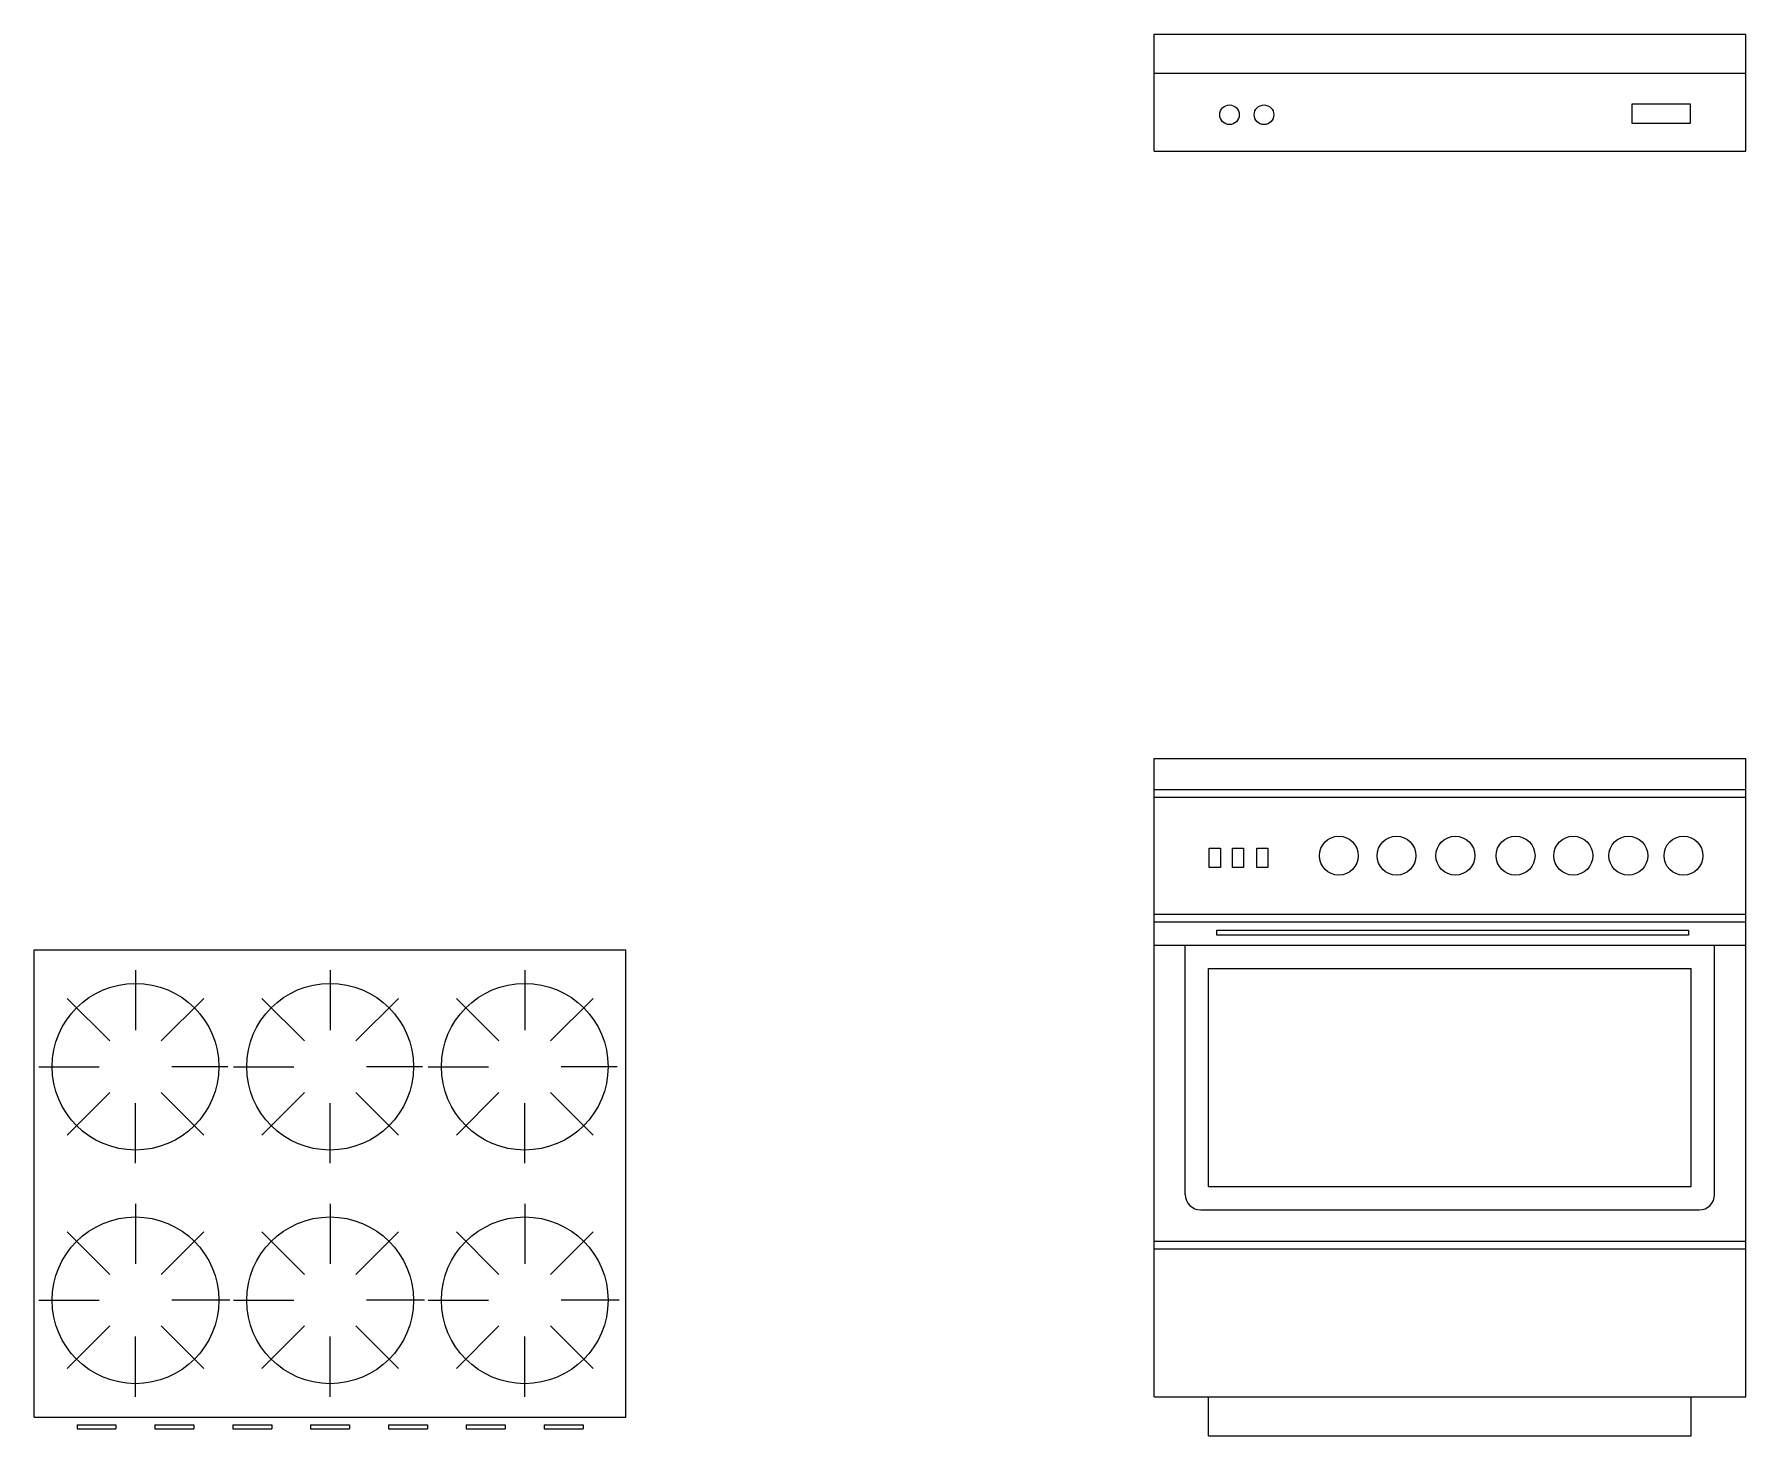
# Model space of a CAD drawing. Extents: x 0.92 to 3.19, y 0.73 to 2.59.
import ezdxf

# ---------------------------------------------------------------- set-up
doc = ezdxf.new("R2010")
doc.units = 0
doc.layers.get('0').update_dxf_attribs({"linetype": 'CONTINUOUS'})

msp = doc.modelspace()

# ---------------------------------------------------------------- linework, layer by layer
at = {"color": 0}
for p, q in [((2.4082, 2.4305), (2.4082, 2.5852)), ((2.4082, 2.5852), (3.1919, 2.5852)), ((3.1919, 2.4305), (3.1919, 2.5852)), ((2.4082, 2.5336), (3.1919, 2.5336)), ((2.4082, 2.4305), (3.1919, 2.4305)), ((2.4082, 0.7805), (2.4082, 1.6261)), ((2.4082, 1.6261), (3.1919, 1.6261)), ((3.1919, 0.7805), (3.1919, 1.6261)), ((2.4082, 1.5848), (3.1919, 1.5848)), ((2.4082, 1.5745), (3.1919, 1.5745)), ((2.4082, 1.4198), (3.1919, 1.4198)), ((2.4082, 1.4095), (3.1919, 1.4095)), ((0.9249, 0.7537), (0.9249, 1.3724)), ((0.9249, 1.3724), (1.7087, 1.3724)), ((1.7087, 0.7537), (1.7087, 1.3724)), ((2.4082, 1.3786), (3.1919, 1.3786)), ((2.4494, 1.0486), (2.4494, 1.3786)), ((3.1507, 1.0486), (3.1507, 1.3786)), ((1.059, 1.3457), (1.059, 1.2659)), ((1.3168, 1.3457), (1.3168, 1.2659)), ((1.5746, 1.3457), (1.5746, 1.2659)), ((2.4803, 1.3477), (3.1197, 1.3477)), ((2.4803, 1.0589), (2.4803, 1.3477)), ((3.1197, 1.0589), (3.1197, 1.3477)), ((0.9685, 1.3082), (1.0249, 1.2518)), ((1.1494, 1.3082), (1.093, 1.2518)), ((1.2263, 1.3082), (1.2827, 1.2518)), ((1.4073, 1.3082), (1.3508, 1.2518)), ((1.4841, 1.3082), (1.5405, 1.2518)), ((1.6651, 1.3082), (1.6086, 1.2518)), ((0.931, 1.2177), (1.0108, 1.2177)), ((1.1812, 1.2177), (1.1071, 1.2177)), ((1.1888, 1.2177), (1.2686, 1.2177)), ((1.439, 1.2177), (1.3649, 1.2177)), ((1.4466, 1.2177), (1.5264, 1.2177)), ((1.6969, 1.2177), (1.6228, 1.2177)), ((0.9685, 1.1272), (1.0249, 1.1837)), ((1.1494, 1.1272), (1.093, 1.1837)), ((1.2263, 1.1272), (1.2827, 1.1837)), ((1.4073, 1.1272), (1.3508, 1.1837)), ((1.4841, 1.1272), (1.5405, 1.1837)), ((1.6651, 1.1272), (1.6086, 1.1837)), ((1.059, 1.0898), (1.059, 1.1696)), ((1.3168, 1.0898), (1.3168, 1.1696)), ((1.5746, 1.0898), (1.5746, 1.1696)), ((2.4803, 1.0589), (3.1197, 1.0589)), ((1.059, 1.0363), (1.059, 0.9565)), ((1.3168, 1.0363), (1.3168, 0.9565)), ((1.5746, 1.0363), (1.5746, 0.9565)), ((2.47, 1.028), (3.13, 1.028)), ((0.9685, 0.9988), (1.0249, 0.9424)), ((1.1494, 0.9988), (1.093, 0.9424)), ((1.2263, 0.9988), (1.2827, 0.9424)), ((1.4073, 0.9988), (1.3508, 0.9424)), ((1.4841, 0.9988), (1.5405, 0.9424)), ((1.6651, 0.9988), (1.6086, 0.9424)), ((2.4082, 0.9867), (3.1919, 0.9867)), ((2.4082, 0.9764), (3.1919, 0.9764)), ((0.931, 0.9083), (1.0108, 0.9083)), ((1.1839, 0.9083), (1.1071, 0.9083)), ((1.1888, 0.9083), (1.2686, 0.9083)), ((1.4417, 0.9083), (1.3649, 0.9083)), ((1.4466, 0.9083), (1.5264, 0.9083)), ((1.6995, 0.9083), (1.6228, 0.9083)), ((0.9685, 0.8179), (1.0249, 0.8743)), ((1.1494, 0.8179), (1.093, 0.8743)), ((1.2263, 0.8179), (1.2827, 0.8743)), ((1.4073, 0.8179), (1.3508, 0.8743)), ((1.4841, 0.8179), (1.5405, 0.8743)), ((1.6651, 0.8179), (1.6086, 0.8743)), ((1.059, 0.7804), (1.059, 0.8602)), ((1.3168, 0.7804), (1.3168, 0.8602)), ((1.5746, 0.7804), (1.5746, 0.8602)), ((2.4082, 0.7805), (3.1919, 0.7805)), ((2.4803, 0.7289), (2.4803, 0.7805)), ((3.1197, 0.7289), (3.1197, 0.7805)), ((0.9249, 0.7537), (1.7087, 0.7537)), ((0.9816, 0.7433), (0.9816, 0.7382)), ((0.9816, 0.7433), (1.0332, 0.7433)), ((0.9816, 0.7382), (1.0332, 0.7382)), ((1.0332, 0.7433), (1.0332, 0.7382)), ((1.0847, 0.7433), (1.1363, 0.7433)), ((1.0847, 0.7433), (1.0847, 0.7382)), ((1.0847, 0.7382), (1.1363, 0.7382)), ((1.1363, 0.7433), (1.1363, 0.7382)), ((1.1879, 0.7433), (1.2394, 0.7433)), ((1.1879, 0.7433), (1.1879, 0.7382)), ((1.1879, 0.7382), (1.2394, 0.7382)), ((1.2394, 0.7433), (1.2394, 0.7382)), ((1.291, 0.7433), (1.3426, 0.7433)), ((1.291, 0.7433), (1.291, 0.7382)), ((1.291, 0.7382), (1.3426, 0.7382)), ((1.3426, 0.7433), (1.3426, 0.7382)), ((1.3941, 0.7433), (1.4457, 0.7433)), ((1.3941, 0.7433), (1.3941, 0.7382)), ((1.3941, 0.7382), (1.4457, 0.7382)), ((1.4457, 0.7433), (1.4457, 0.7382)), ((1.4972, 0.7433), (1.5488, 0.7433)), ((1.4972, 0.7433), (1.4972, 0.7382)), ((1.4972, 0.7382), (1.5488, 0.7382)), ((1.5488, 0.7433), (1.5488, 0.7382)), ((1.6004, 0.7433), (1.6004, 0.7382)), ((1.6004, 0.7433), (1.6519, 0.7433)), ((1.6004, 0.7382), (1.6519, 0.7382)), ((1.6519, 0.7433), (1.6519, 0.7382)), ((2.4803, 0.7289), (3.1197, 0.7289))]:
    msp.add_line(p, q, dxfattribs=at)
for points in [[(3.0416, 2.4671), (3.0416, 2.4931), (3.1183, 2.4931), (3.1183, 2.4671)], [(2.4812, 1.4817), (2.4812, 1.5072), (2.496, 1.5072), (2.496, 1.4817)], [(2.5121, 1.4817), (2.5121, 1.5072), (2.5268, 1.5072), (2.5268, 1.4817)], [(2.5442, 1.4817), (2.5442, 1.5072), (2.559, 1.5072), (2.559, 1.4817)], [(2.4915, 1.3918), (2.4915, 1.3986), (3.116, 1.3986), (3.116, 1.3918)]]:
    msp.add_lwpolyline(points, close=True, dxfattribs=at)
for centre, radius in [((2.5081, 2.4785), 0.013), ((2.5538, 2.4785), 0.013), ((2.6529, 1.4972), 0.0258), ((2.7293, 1.4972), 0.0258), ((2.8073, 1.4972), 0.0258), ((2.887, 1.4972), 0.0258), ((2.9634, 1.4972), 0.0258), ((3.0364, 1.4972), 0.0258), ((3.1094, 1.4972), 0.0258), ((1.059, 1.2177), 0.1104), ((1.3168, 1.2177), 0.1104), ((1.5746, 1.2177), 0.1104), ((1.059, 0.9083), 0.1104), ((1.3168, 0.9083), 0.1104), ((1.5746, 0.9083), 0.1104)]:
    msp.add_circle(centre, radius, dxfattribs=at)
for centre, start, end in [((2.47, 1.0486), 180, 270), ((3.13, 1.0486), 270, 0)]:
    msp.add_arc(centre, 0.0206, start, end, dxfattribs=at)

doc.saveas('drawing.dxf')
